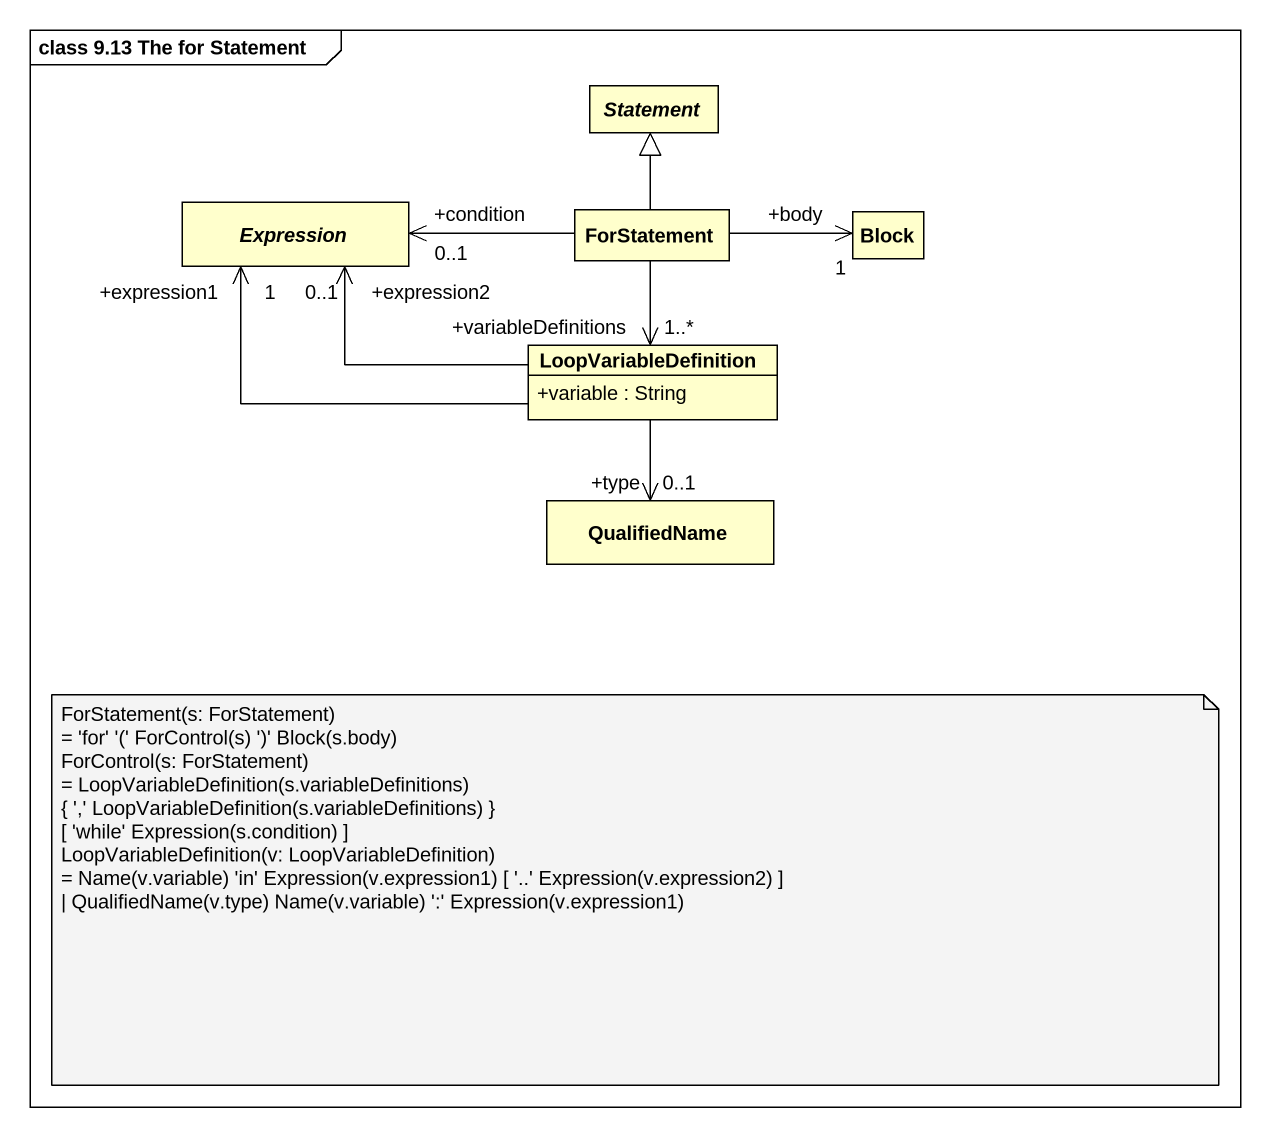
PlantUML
@startuml
mainframe class 9.13 The for Statement
hide circle
hide empty members
skinparam classAttributeIconSize 0
abstract class Statement
abstract class Expression
class ForStatement
class Block
class LoopVariableDefinition {
  +variable : String
}
class QualifiedName
ForStatement -up-|> Statement
ForStatement -left-> "+condition\n0..1" Expression
ForStatement -right-> "+body\n1" Block
ForStatement --> "+variableDefinitions\n1..*" LoopVariableDefinition
LoopVariableDefinition -left-> "+expression1\n1" Expression
LoopVariableDefinition -left-> "+expression2\n0..1" Expression
LoopVariableDefinition --> "+type\n0..1" QualifiedName
note as N1
  ForStatement(s: ForStatement)
  ~= 'for' '(' ForControl(s) ')' Block(s.body)
  ForControl(s: ForStatement)
  ~= LoopVariableDefinition(s.variableDefinitions)
  { ',' LoopVariableDefinition(s.variableDefinitions) }
  [ 'while' Expression(s.condition) ]
  LoopVariableDefinition(v: LoopVariableDefinition)
  ~= Name(v.variable) 'in' Expression(v.expression1) [ '..' Expression(v.expression2) ]
  ~| QualifiedName(v.type) Name(v.variable) ':' Expression(v.expression1)
end note
@enduml
